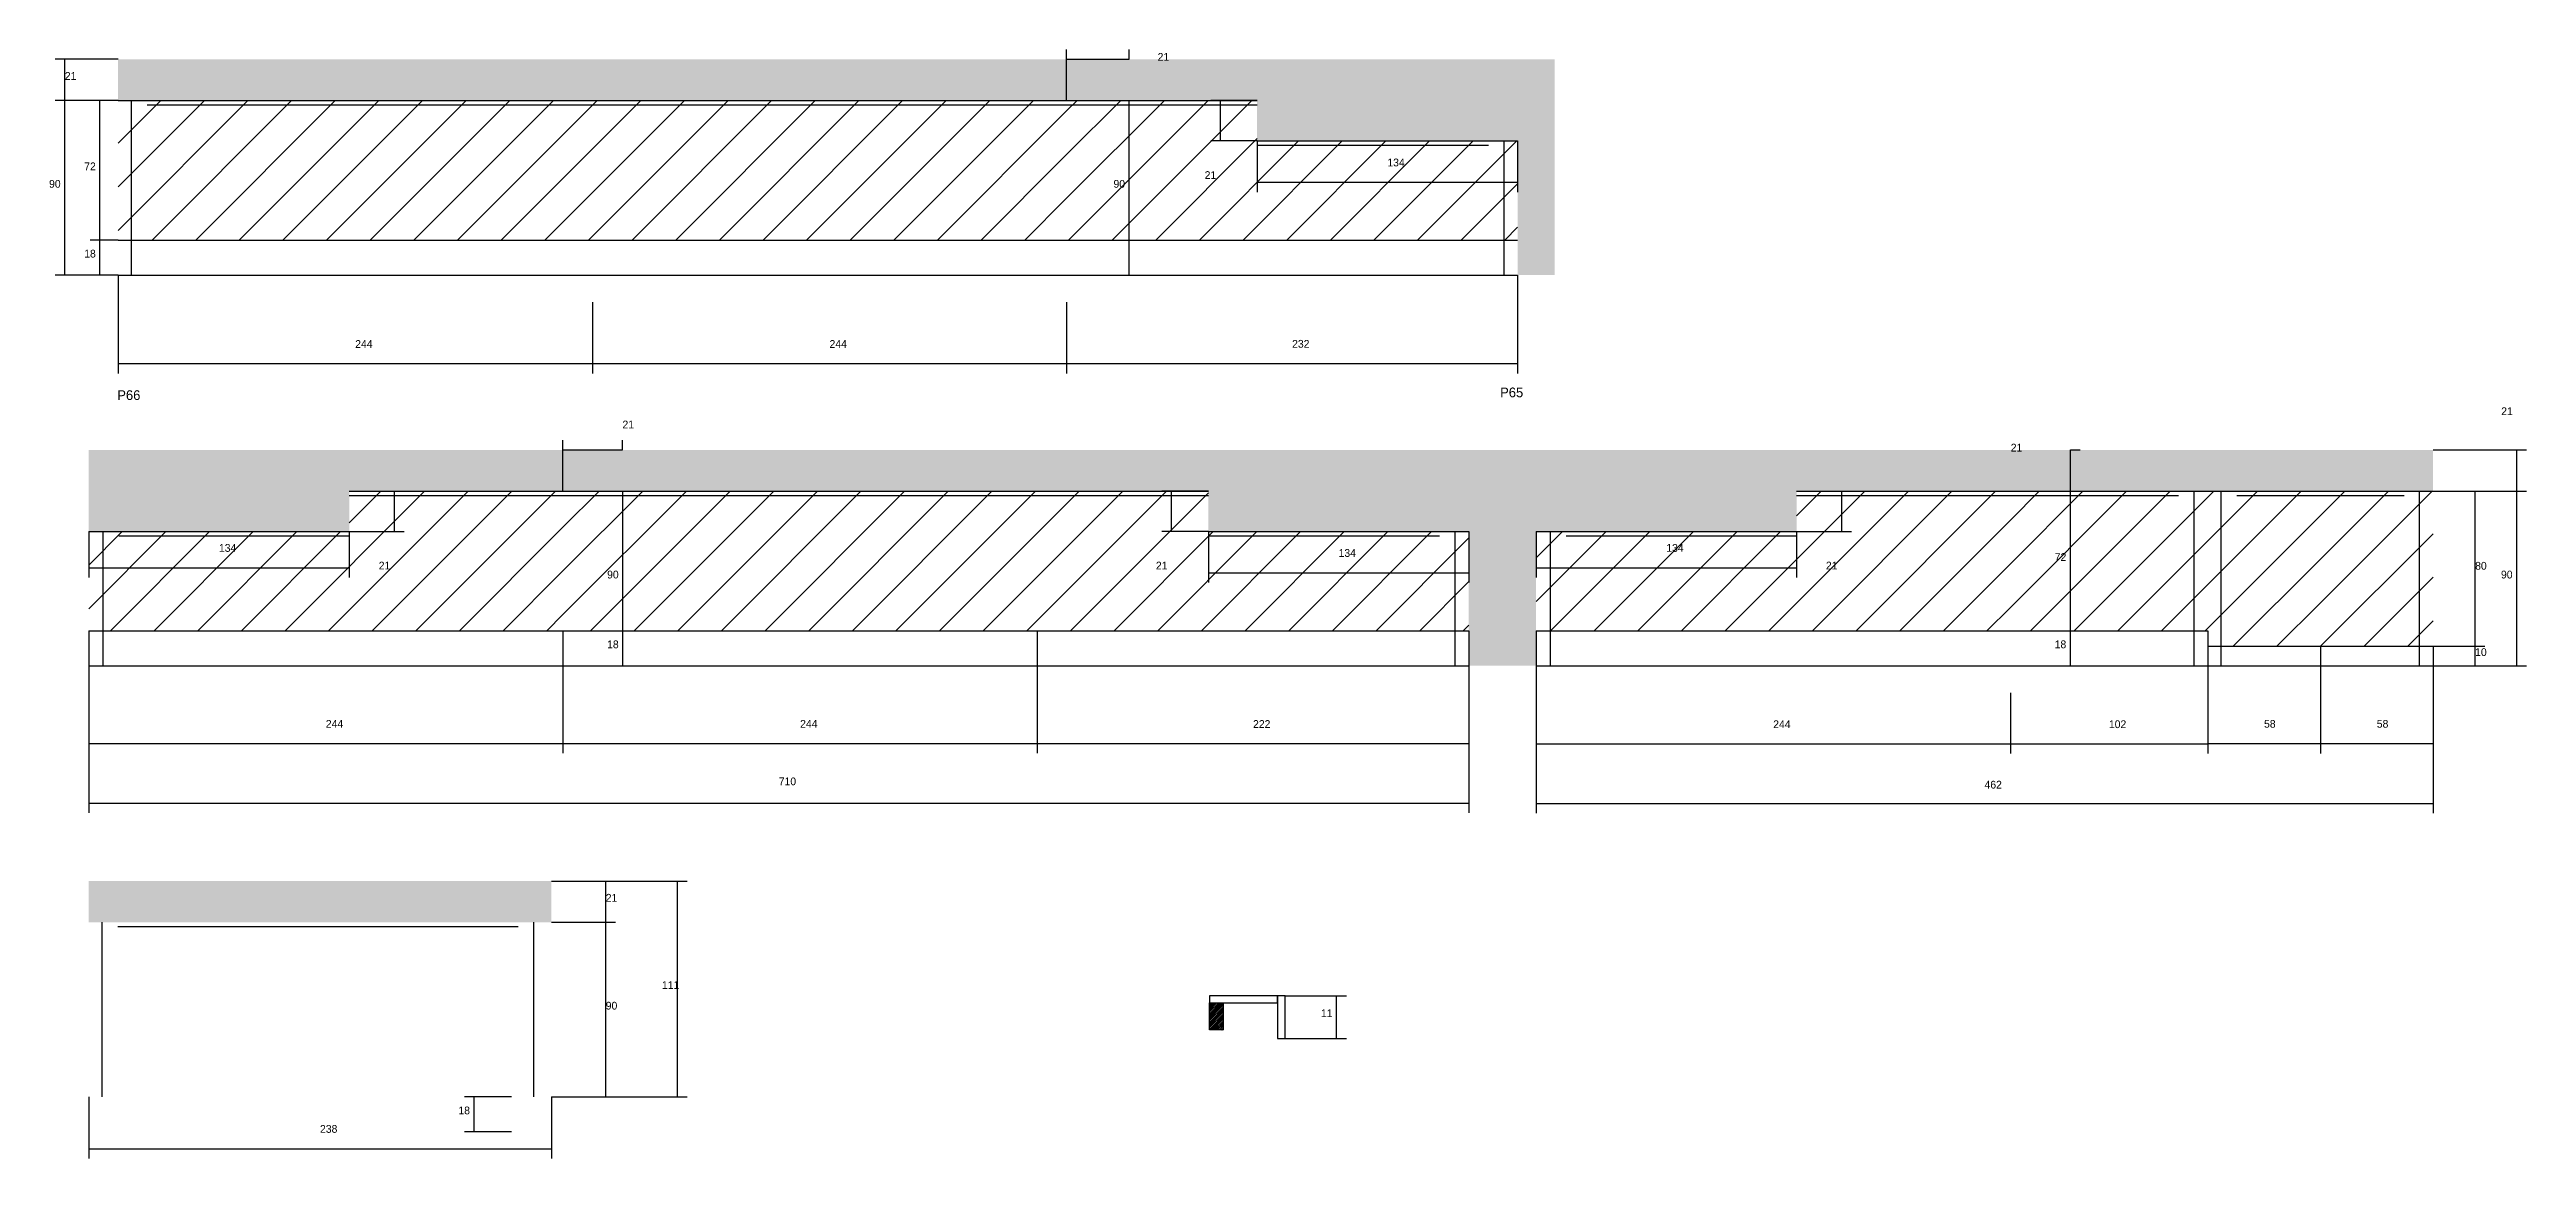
# Model space of a CAD drawing. Header units: metres. Extents: x -21373 to -18637, y 3172 to 3743.
# Drawn here: x -21373 to -20099, y 3172 to 3743 of the extents above; entities that cross this region are included whole.
import ezdxf

# ---------------------------------------------------------------- set-up
doc = ezdxf.new("R2010")
doc.units = ezdxf.units.M
for name, color, linetype in [('COTA', 241, 'Continuous'), ('Hachura', 253, 'Continuous'), ('Madeira', 126, 'Continuous'), ('NOMENCLATURA', 7, 'Continuous'), ('Painéis', 200, 'Continuous'), ('SARR_2.2x7', 40, 'Continuous')]:
    doc.layers.add(name, color=color, linetype=linetype)

msp = doc.modelspace()

# ---------------------------------------------------------------- hatches: boundary and pattern name
at = {"layer": 'COTA'}
h = msp.add_hatch(dxfattribs=at)
h.set_pattern_fill('AR-CONC', scale=0.03)
h.paths.add_polyline_path([(-20598.6, 3738), (-21337.6, 3738), (-21337.6, 3738), (-21337.6, 3716.8), (-21337.6, 3716.8), (-20751.6, 3716.8), (-20751.6, 3716.8), (-20751.6, 3696), (-20751.6, 3696), (-20617.6, 3696), (-20617.6, 3696), (-20617.6, 3627), (-20617.6, 3627), (-20598.6, 3627), (-20598.6, 3627), (-20598.6, 3738)])
h = msp.add_hatch(dxfattribs=at)
h.set_pattern_fill('AR-CONC', scale=0.03)
h.paths.add_polyline_path([(-20608.1, 3495), (-20474.1, 3495), (-20474.1, 3515.8), (-20262.6, 3515.8), (-20146.6, 3515.8), (-20146.6, 3537), (-20262.6, 3537), (-21218.7, 3537), (-21352.7, 3537), (-21352.7, 3495), (-21218.7, 3495), (-21218.7, 3515.8), (-20864.7, 3515.8), (-20864.7, 3515.8), (-20776.7, 3515.8), (-20776.7, 3495), (-20642.7, 3495), (-20642.7, 3426), (-20608.1, 3426)])
h = msp.add_hatch(dxfattribs=at)
h.set_pattern_fill('AR-CONC', scale=0.03)
h.paths.add_polyline_path([(-21352.7, 3315.2), (-21352.7, 3294), (-21114.7, 3294), (-21114.7, 3315.2)])
at = {"layer": 'Hachura'}
h = msp.add_hatch(dxfattribs=at)
h.set_pattern_fill('ANSI31', scale=5)
h.paths.add_polyline_path([(-21093.6, 3645), (-21093.6, 3716.8), (-21337.6, 3716.8), (-21337.6, 3645)])
h = msp.add_hatch(dxfattribs=at)
h.set_pattern_fill('ANSI31', scale=5)
h.paths.add_polyline_path([(-20849.6, 3645), (-20849.6, 3716.8), (-21093.6, 3716.8), (-21093.6, 3645)])
h = msp.add_hatch(dxfattribs=at)
h.set_pattern_fill('ANSI31', scale=5)
h.paths.add_polyline_path([(-20751.6, 3645), (-20617.6, 3645), (-20617.6, 3696), (-20751.6, 3696), (-20751.6, 3716.8), (-20849.6, 3716.8), (-20849.6, 3645)])
h = msp.add_hatch(dxfattribs=at)
h.set_pattern_fill('ANSI31', scale=5)
h.paths.add_polyline_path([(-21108.7, 3444), (-21108.7, 3515.8), (-21218.7, 3515.8), (-21218.7, 3495), (-21352.7, 3495), (-21352.7, 3444), (-21218.7, 3444)])
h = msp.add_hatch(dxfattribs=at)
h.set_pattern_fill('ANSI31', scale=5)
h.paths.add_polyline_path([(-20864.7, 3444), (-20864.7, 3515.8), (-21108.7, 3515.8), (-21108.7, 3444)])
h = msp.add_hatch(dxfattribs=at)
h.set_pattern_fill('ANSI31', scale=5)
h.paths.add_polyline_path([(-20642.7, 3444), (-20642.7, 3495), (-20776.7, 3495), (-20776.7, 3515.8), (-20864.7, 3515.8), (-20864.7, 3444)])
h = msp.add_hatch(dxfattribs=at)
h.set_pattern_fill('ANSI31', scale=5)
h.paths.add_polyline_path([(-20364.1, 3515.8), (-20474.1, 3515.8), (-20474.1, 3495), (-20608.1, 3495), (-20608.1, 3444), (-20364.1, 3444)])
h = msp.add_hatch(dxfattribs=at)
h.set_pattern_fill('ANSI31', scale=5)
h.paths.add_polyline_path([(-20262.6, 3444), (-20262.6, 3515.8), (-20364.1, 3515.8), (-20364.1, 3444)])
h = msp.add_hatch(dxfattribs=at)
h.set_pattern_fill('ANSI31', scale=5)
h.paths.add_polyline_path([(-20204.6, 3515.8), (-20262.6, 3515.8), (-20262.6, 3436), (-20204.6, 3436)])
h = msp.add_hatch(dxfattribs=at)
h.set_pattern_fill('ANSI31', scale=5)
h.paths.add_polyline_path([(-20146.6, 3436), (-20146.6, 3515.8), (-20204.6, 3515.8), (-20204.6, 3436)])
at = {"layer": 'Madeira'}
h = msp.add_hatch(dxfattribs=at)
h.set_pattern_fill('ANSI31', scale=0.2)
h.paths.add_polyline_path([(-20776.1, 3238.6), (-20769.1, 3238.6), (-20769.1, 3252.6), (-20776.1, 3252.6)])

# ---------------------------------------------------------------- linework, layer by layer
at = {"layer": 'COTA'}
for p, q in [((-21337.6, 3738), (-21370, 3738)), ((-21365, 3716.8), (-21365, 3738)), ((-20849.6, 3716.8), (-20849.6, 3743)), ((-20849.6, 3738), (-20817.4, 3738)), ((-20817.4, 3738), (-20817.4, 3743)), ((-21337.6, 3716.8), (-21370, 3716.8)), ((-21337.6, 3716.8), (-21370, 3716.8)), ((-21365, 3627), (-21365, 3716.8)), ((-21337.6, 3716.8), (-21352, 3716.8)), ((-21347, 3645), (-21347, 3716.8)), ((-20849.6, 3716.8), (-20812.4, 3716.8)), ((-20817.4, 3627), (-20817.4, 3716.8)), ((-20751.6, 3716.8), (-20775.5, 3716.8)), ((-20770.5, 3696), (-20770.5, 3716.8)), ((-20751.6, 3696), (-20775.5, 3696)), ((-20751.6, 3696), (-20751.6, 3669.7)), ((-20617.6, 3696), (-20617.6, 3669.7)), ((-20751.6, 3674.7), (-20617.6, 3674.7)), ((-21337.6, 3645), (-21352, 3645)), ((-21337.6, 3645), (-21352, 3645)), ((-21347, 3627), (-21347, 3645)), ((-21337.6, 3627), (-21370, 3627)), ((-21337.6, 3627), (-21352, 3627)), ((-21337.6, 3627), (-21337.6, 3576.4)), ((-20849.6, 3627), (-20812.4, 3627)), ((-20617.6, 3627), (-20617.6, 3576.4)), ((-21093.6, 3613), (-21093.6, 3576.4)), ((-21093.6, 3613), (-21093.6, 3576.4)), ((-20849.6, 3613), (-20849.6, 3576.4)), ((-20849.6, 3613), (-20849.6, 3576.4)), ((-21337.6, 3581.4), (-21093.6, 3581.4)), ((-21093.6, 3581.4), (-20849.6, 3581.4)), ((-20849.6, 3581.4), (-20617.6, 3581.4)), ((-21108.7, 3515.8), (-21108.7, 3542)), ((-21108.7, 3537), (-21078.1, 3537)), ((-21078.1, 3537), (-21078.1, 3542)), ((-20333.2, 3515.8), (-20333.2, 3537)), ((-20333.2, 3537), (-20328.2, 3537)), ((-20146.6, 3537), (-20098.6, 3537)), ((-20103.6, 3515.8), (-20103.6, 3537)), ((-21218.7, 3515.8), (-21190.4, 3515.8)), ((-21195.4, 3495), (-21195.4, 3515.8)), ((-21108.7, 3515.8), (-21072.9, 3515.8)), ((-21077.9, 3426), (-21077.9, 3515.8)), ((-20776.7, 3515.8), (-20800.6, 3515.8)), ((-20795.6, 3495), (-20795.6, 3515.8)), ((-20474.1, 3515.8), (-20445.8, 3515.8)), ((-20450.8, 3495), (-20450.8, 3515.8)), ((-20333.2, 3444), (-20333.2, 3515.8)), ((-20333.2, 3515.8), (-20328.2, 3515.8)), ((-20333.2, 3515.8), (-20328.2, 3515.8)), ((-20146.6, 3515.8), (-20120, 3515.8)), ((-20146.6, 3515.8), (-20098.6, 3515.8)), ((-20146.6, 3515.8), (-20098.6, 3515.8)), ((-20125, 3436), (-20125, 3515.8)), ((-20103.6, 3426), (-20103.6, 3515.8)), ((-21352.7, 3495), (-21352.7, 3471.4)), ((-21218.7, 3495), (-21218.7, 3471.4)), ((-21218.7, 3495), (-21190.4, 3495)), ((-20776.7, 3495), (-20800.6, 3495)), ((-20776.7, 3495), (-20776.7, 3468.8)), ((-20642.7, 3495), (-20642.7, 3468.8)), ((-20608.1, 3495), (-20608.1, 3471.4)), ((-20474.1, 3495), (-20474.1, 3471.4)), ((-20474.1, 3495), (-20445.8, 3495)), ((-21352.7, 3476.4), (-21218.7, 3476.4)), ((-20776.7, 3473.8), (-20642.7, 3473.8)), ((-20608.1, 3476.4), (-20474.1, 3476.4)), ((-21352.7, 3444), (-21352.7, 3381)), ((-21108.7, 3444), (-21108.7, 3381)), ((-21108.7, 3444), (-21108.7, 3381)), ((-21077.9, 3426), (-21077.9, 3444)), ((-21077.9, 3444), (-21072.9, 3444)), ((-20864.7, 3444), (-20864.7, 3381)), ((-20864.7, 3444), (-20864.7, 3381)), ((-20642.7, 3444), (-20642.7, 3350.3)), ((-20608.1, 3444), (-20608.1, 3380.8)), ((-20364.1, 3444), (-20328.2, 3444)), ((-20364.1, 3444), (-20328.2, 3444)), ((-20333.2, 3426), (-20333.2, 3444)), ((-20262.6, 3444), (-20262.6, 3380.8)), ((-20262.6, 3436), (-20262.6, 3380.9)), ((-20204.6, 3436), (-20204.6, 3380.9)), ((-20204.6, 3436), (-20204.6, 3380.9)), ((-20146.6, 3436), (-20120, 3436)), ((-20146.6, 3436), (-20146.6, 3380.9)), ((-20146.6, 3436), (-20120, 3436)), ((-20125, 3426), (-20125, 3436)), ((-21352.7, 3426), (-21352.7, 3350.3)), ((-21108.7, 3426), (-21072.9, 3426)), ((-21077.9, 3426), (-21072.9, 3426)), ((-20642.7, 3426), (-20642.7, 3381)), ((-20608.1, 3426), (-20608.1, 3350.2)), ((-20364.1, 3426), (-20328.2, 3426)), ((-20146.6, 3426), (-20120, 3426)), ((-20146.6, 3426), (-20098.6, 3426)), ((-20146.6, 3426), (-20146.6, 3350.2)), ((-20364.1, 3412), (-20364.1, 3380.8)), ((-20364.1, 3412), (-20364.1, 3380.8)), ((-21352.7, 3386), (-21108.7, 3386)), ((-21108.7, 3386), (-20864.7, 3386)), ((-20864.7, 3386), (-20642.7, 3386)), ((-20608.1, 3385.8), (-20364.1, 3385.8)), ((-20364.1, 3385.8), (-20262.6, 3385.8)), ((-20262.6, 3385.9), (-20204.6, 3385.9)), ((-20204.6, 3385.9), (-20146.6, 3385.9)), ((-21352.7, 3355.3), (-20642.7, 3355.3)), ((-20608.1, 3355.2), (-20146.6, 3355.2)), ((-21114.7, 3315.2), (-21081.7, 3315.2)), ((-21114.7, 3315.2), (-21044.8, 3315.2)), ((-21086.7, 3294), (-21086.7, 3315.2)), ((-21049.8, 3204.2), (-21049.8, 3315.2)), ((-21114.7, 3294), (-21081.7, 3294)), ((-21114.7, 3294), (-21081.7, 3294)), ((-21086.7, 3204.2), (-21086.7, 3294)), ((-20737.2, 3256.2), (-20705.7, 3256.2)), ((-20710.7, 3234.2), (-20710.7, 3256.2)), ((-20737.2, 3234.2), (-20705.7, 3234.2)), ((-21352.7, 3204.2), (-21352.7, 3172.5)), ((-21135.2, 3204.2), (-21159.4, 3204.2)), ((-21154.4, 3186.2), (-21154.4, 3204.2)), ((-21114.7, 3204.2), (-21081.7, 3204.2)), ((-21114.7, 3204.2), (-21114.7, 3172.5)), ((-21114.7, 3204.2), (-21044.8, 3204.2)), ((-21135.2, 3186.2), (-21159.4, 3186.2)), ((-21352.7, 3177.5), (-21114.7, 3177.5))]:
    msp.add_line(p, q, dxfattribs=at)
at = {"layer": 'Madeira'}
msp.add_lwpolyline([(-20776.1, 3252.6), (-20769.1, 3252.6), (-20769.1, 3238.6), (-20776.1, 3238.6)], close=True, dxfattribs=at)
at = {"layer": 'Painéis'}
for p, q in [((-21337.6, 3716.8), (-20751.6, 3716.8)), ((-20751.6, 3696), (-20617.6, 3696)), ((-21337.6, 3645), (-20751.6, 3645)), ((-20751.6, 3645), (-20617.6, 3645)), ((-21337.6, 3627), (-20617.6, 3627)), ((-21218.7, 3515.8), (-20864.7, 3515.8)), ((-20864.7, 3515.8), (-20776.7, 3515.8)), ((-20474.1, 3515.8), (-20262.6, 3515.8)), ((-20262.6, 3515.8), (-20146.6, 3515.8)), ((-21352.7, 3495), (-21218.7, 3495)), ((-20776.7, 3495), (-20642.7, 3495)), ((-20608.1, 3495), (-20474.1, 3495)), ((-21352.7, 3444), (-21218.7, 3444)), ((-21218.7, 3444), (-20864.7, 3444)), ((-20864.7, 3444), (-20642.7, 3444)), ((-20608.1, 3444), (-20262.6, 3444)), ((-20262.6, 3436), (-20146.6, 3436)), ((-21352.7, 3426), (-20642.7, 3426)), ((-20608.1, 3426), (-20262.6, 3426)), ((-20262.6, 3426), (-20146.6, 3426))]:
    msp.add_line(p, q, dxfattribs=at)
msp.add_lwpolyline([(-20741.2, 3256.2), (-20776.1, 3256.2), (-20776.1, 3252.6), (-20741.2, 3252.6), (-20741.2, 3256.2)], dxfattribs=at)
msp.add_lwpolyline([(-20741.2, 3234.2), (-20737.2, 3234.2), (-20737.2, 3256.2), (-20741.2, 3256.2)], close=True, dxfattribs=at)
at = {"layer": 'SARR_2.2x7'}
for p, q in [((-21330.6, 3645), (-21330.6, 3716.8)), ((-21322.6, 3714.6), (-21093.6, 3714.6)), ((-21093.6, 3714.6), (-20849.6, 3714.6)), ((-20849.6, 3714.6), (-20751.6, 3714.6)), ((-20624.6, 3645), (-20624.6, 3696)), ((-20751.6, 3693.8), (-20632.6, 3693.8)), ((-21330.6, 3627), (-21330.6, 3645)), ((-20624.6, 3627), (-20624.6, 3645)), ((-21218.7, 3513.6), (-21108.7, 3513.6)), ((-21108.7, 3513.6), (-20864.7, 3513.6)), ((-20864.7, 3513.6), (-20776.7, 3513.6)), ((-20474.1, 3513.6), (-20364.1, 3513.6)), ((-20364.1, 3513.6), (-20277.6, 3513.6)), ((-20269.6, 3444), (-20269.6, 3515.8)), ((-20255.6, 3436), (-20255.6, 3515.8)), ((-20247.6, 3513.6), (-20204.6, 3513.6)), ((-20204.6, 3513.6), (-20161.6, 3513.6)), ((-20153.6, 3436), (-20153.6, 3515.8)), ((-21345.2, 3444), (-21345.2, 3495)), ((-21337.2, 3492.8), (-21218.7, 3492.8)), ((-20776.7, 3492.8), (-20657.7, 3492.8)), ((-20649.7, 3444), (-20649.7, 3495)), ((-20600.6, 3444), (-20600.6, 3495)), ((-20592.6, 3492.8), (-20474.1, 3492.8)), ((-21345.2, 3426), (-21345.2, 3444)), ((-20649.7, 3426), (-20649.7, 3444)), ((-20600.6, 3426), (-20600.6, 3444)), ((-20269.6, 3426), (-20269.6, 3444)), ((-20255.6, 3426), (-20255.6, 3436)), ((-20153.6, 3426), (-20153.6, 3436)), ((-21345.7, 3204.2), (-21345.7, 3294)), ((-21337.7, 3291.8), (-21131.7, 3291.8)), ((-21123.7, 3204.2), (-21123.7, 3294))]:
    msp.add_line(p, q, dxfattribs=at)

# ---------------------------------------------------------------- texts
at = {"layer": 'COTA'}
for s, p in [('21', (-20802.8, 3737.2)), ('21', (-21365, 3727.4)), ('72', (-21355, 3680.9)), ('134', (-20684.6, 3682.9)), ('90', (-21373.1, 3671.9)), ('90', (-20825.5, 3671.9)), ('21', (-20778.6, 3676.4)), ('18', (-21355, 3636)), ('244', (-21215.6, 3589.5)), ('244', (-20971.6, 3589.5)), ('232', (-20733.6, 3589.6)), ('21', (-20111.6, 3554.9)), ('21', (-21078.1, 3548.1)), ('21', (-20363.9, 3536.2)), ('134', (-21285.7, 3484.6)), ('21', (-21203.5, 3475.5)), ('21', (-20803.7, 3475.5)), ('134', (-20709.7, 3482)), ('134', (-20541.1, 3484.6)), ('21', (-20459, 3475.5)), ('72', (-20341.3, 3479.9)), ('80', (-20125, 3475.4)), ('90', (-21086, 3470.9)), ('90', (-20111.7, 3470.9)), ('18', (-21086, 3435)), ('18', (-20341.3, 3435)), ('10', (-20125, 3431)), ('244', (-21230.7, 3394.1)), ('244', (-20986.7, 3394.1)), ('222', (-20753.7, 3394)), ('244', (-20486.1, 3393.9)), ('102', (-20313.4, 3393.9)), ('58', (-20233.6, 3394.1)), ('58', (-20175.6, 3394.1)), ('710', (-20997.7, 3364.5)), ('462', (-20377.4, 3362.8)), ('21', (-21086.7, 3304.6)), ('111', (-21057.8, 3259.7)), ('90', (-21086.7, 3249.1)), ('11', (-20718.8, 3245.2)), ('18', (-21162.5, 3195.2)), ('238', (-21233.7, 3185.7))]:
    msp.add_text(s, height=4, dxfattribs=at).set_placement(p)
at = {"layer": 'NOMENCLATURA'}
for s, p in [('P65', (-20626.6, 3564.1)), ('P66', (-21338, 3562.7))]:
    msp.add_text(s, height=5, dxfattribs=at).set_placement(p)

doc.saveas('drawing.dxf')
